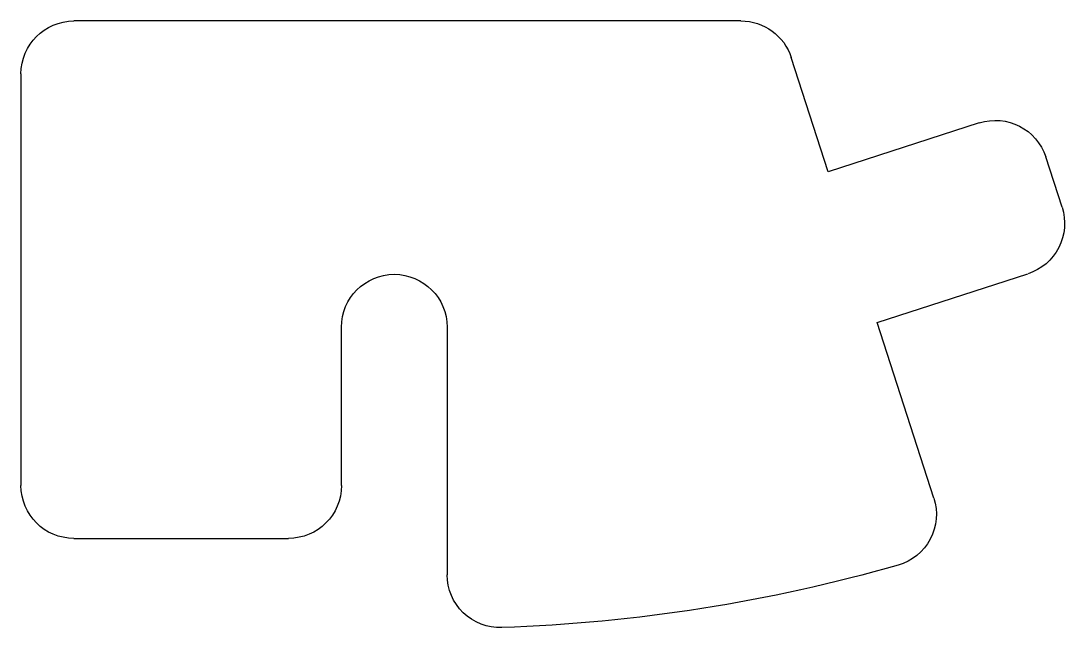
# Model space of a CAD drawing. Header units: millimetres. Extents: x -13.3 to 16.5, y -17.2 to 0.
import ezdxf

# ---------------------------------------------------------------- set-up
doc = ezdxf.new("R2010")
doc.units = ezdxf.units.MM

msp = doc.modelspace()

# ---------------------------------------------------------------- linework, layer by layer
at = {"color": 7, "extrusion": (-6.12323e-17, 6.12323e-17, -1)}
for p, q in [((7.124, 0, -16.306), (-11.806, 0, -16.306)), ((9.601, -4.282, -16.306), (8.552, -1.038, -16.306)), ((-13.306, -1.5, -16.306), (-13.306, -13.195, -16.306)), ((13.882, -2.897, -16.306), (9.601, -4.282, -16.306)), ((16.233, -5.289, -16.306), (15.771, -3.862, -16.306)), ((10.986, -8.563, -16.306), (15.267, -7.178, -16.306)), ((12.599, -13.549, -16.306), (10.986, -8.563, -16.306)), ((-4.214, -13.195, -16.306), (-4.214, -8.695, -16.306)), ((-1.214, -8.695, -16.306), (-1.214, -15.727, -16.306)), ((-11.806, -14.695, -16.306), (-5.714, -14.695, -16.306))]:
    msp.add_line(p, q, dxfattribs=at)
for centre, radius, start, end in [((11.806, -1.5, 16.306), 1.5, 360, 90), ((-7.124, -1.5, 16.306), 1.5, 90, 162.0745), ((-14.344, -4.324, 16.306), 1.5, 72.0745, 162.0745), ((-14.806, -5.751, 16.306), 1.5, 162.0745, 252.0745), ((2.714, -8.695, 16.306), 1.5, 0, 180), ((11.806, -13.195, 16.306), 1.5, 270, 0), ((5.714, -13.195, 16.306), 1.5, 180, 270), ((-11.171, -14.011, 16.306), 1.5, 162.0745, 253.9889), ((1.214, 29.149, 16.306), 46.402, 253.9889, 268.0856), ((-0.286, -15.727, 16.306), 1.5, 268.0856, 0)]:
    msp.add_arc(centre, radius, start, end, dxfattribs=at)

doc.saveas('drawing.dxf')
